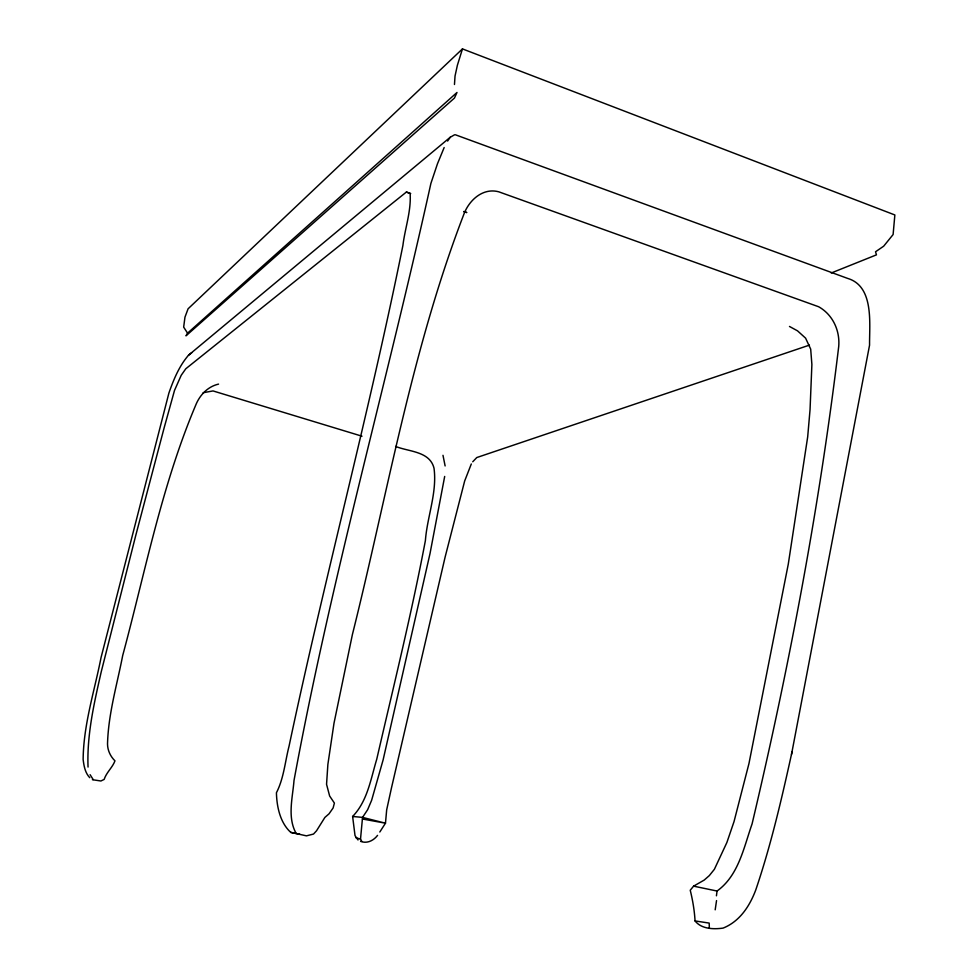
<?xml version="1.0" encoding="UTF-8"?>
<svg xmlns="http://www.w3.org/2000/svg" width="978" height="978" viewBox="0 0 978 978"><rect width="100%" height="100%" fill="white"/><g stroke="black" fill="none" stroke-linecap="round" stroke-linejoin="round"><path stroke-width="1.47" d="M88.044 767.058C86.797 734.796 94.12 703.06 101.26 671.703L135.856 535.052L164.243 427.459L174.512 390.418L181.199 375.307L185.796 368.767L406.396 192.043L410.699 193.51M444.684 476.433L430.002 553.621L383.107 759.93L371.628 800.297L367.642 809.698L362.545 817.388L360.515 839.124L361.799 841.361M454.464 84.499L455.039 76.003L457.398 65.22L462.46 48.9L894.858 214.964L893.11 234.537L883.684 246.187L875.53 251.774L876.459 254.855L831.227 272.996M716.434 895.799L717.045 891.031C738.622 875.554 743.769 847.547 752.07 823.928C789.319 666.47 819.466 507.032 838.733 346.322C840.041 330.491 832.73 314.623 818.647 306.75L498.804 191.822C482.875 187.47 469.061 200.197 463.841 214.329C411.652 349.879 387.508 494.061 352.41 634.49L333.999 723.231L327.874 764.441L326.554 784.307L329.635 795.994L334.403 803.085L333.119 807.962L329.048 813.806L324.879 817.437L316.53 830.787L313.51 834.063L306.444 835.848L290.747 832.376C280.136 822.755 276.75 806.679 276.432 792.742C283.84 778.28 285.063 761.715 289.048 746.19C324.451 578.719 369.036 413.303 402.899 245.502C404.99 228.204 411.322 211.077 410.124 193.485L406.396 192.043M715.187 909.809L716.544 900.591M791.508 754.429L869.564 345.136C869.295 324.158 874.418 286.273 847.584 278.388L455.455 134.805M792.021 751.886C781.789 798.403 771.067 844.858 755.737 890.017C749.625 906.203 739.771 921.41 723.109 928.098C713.757 929.43 701.47 929.173 695.052 920.934C694.441 910.457 692.754 900.469 690.236 890.225L693.598 886.154L704.184 880.09L709.331 875.591L714.392 869.283L726.874 842.523L734.038 821.569L748.965 763.537L788.28 564.147L807.681 436.921L810.053 409.574L811.887 364.501L810.689 349.134L805.591 338.144L797.522 330.845L789.478 326.456M444.159 147.544L437.472 163.778L430.895 183.412C386.897 382.753 330.98 579.612 294.011 780.468C292.654 797.767 287.177 817.095 296.053 833.28M471.31 463.963L464.684 480.931L445.124 557.044L391.457 787.987L386.677 809.845L385.479 823.195L379.806 832.009M187.568 333.156L185.991 335.833L454.44 98.069L456.995 92.47L187.568 333.156L183.668 327.117L184.964 317.153L188.082 308.803L462.46 48.9M447.618 141.04L450.198 137.287L454.464 134.854M472.741 461.775L476.763 457.557L809.442 345.112M450.198 137.287L188.522 355.222C179.145 366.053 173.571 379.684 168.901 393.058L101.027 657.656C94.389 691.385 83.448 724.894 83.142 759.515C83.949 766.019 85.074 772.742 89.756 777.693M358.009 839.98L355.026 835.615L352.618 816.471C367.532 801.043 370.76 778.977 376.738 759.258C393.486 686.495 411.518 613.964 425.393 540.577C427.203 516.531 437.288 492.447 434.012 468.193C429.758 451.066 408.804 451.848 395.589 446.408M377.557 835.383C373.572 840.591 367.105 843.892 360.589 841.373M188.522 355.222L191.725 352.716M218.559 384.109C207.666 386.591 199.634 395.21 195.637 405.344C161.688 485.601 145.27 571.751 122.69 655.541C117.005 684.893 108.301 713.928 107.519 744.001C107.592 750.395 110.416 756.397 114.964 760.847C112.458 767.596 106.48 772.302 104.157 779.417L100.893 780.994L92.384 779.698M203.155 392.716L213.021 390.931L361.994 436.2M352.618 816.471L362.545 817.388L385.479 823.195L362.471 819.002M695.052 920.934L709.184 923.085L709.331 927.939M290.747 832.376L299.757 834.222M693.598 886.154L717.045 891.031M355.796 837.694L360.515 839.124M93.191 779.552L90.098 774.698M442.985 455.308L445.124 465.944M466.628 212.507L463.804 211.554L466.628 212.507"/></g></svg>
